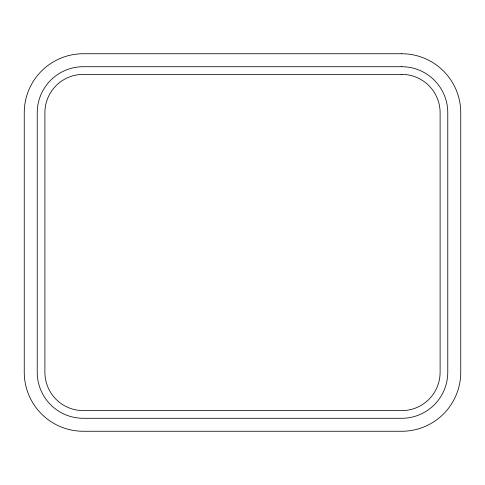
<?xml version="1.0" encoding="UTF-8"?>
<svg xmlns="http://www.w3.org/2000/svg" width="485" height="485" viewBox="0 0 485 485"><rect width="100%" height="100%" fill="white"/><g stroke="black" fill="none" stroke-linecap="round" stroke-linejoin="round"><path stroke-width="0.73" d="M401.762 53.744L83.238 53.744A58.988 58.988 0 0 0 24.25 112.732L24.25 372.268A58.988 58.988 0 0 0 83.238 431.256L401.762 431.256A58.988 58.988 0 0 0 460.75 372.268L460.75 112.732A58.988 58.988 0 0 0 401.762 53.744M401.762 66.718L83.238 66.718A46.008 46.008 0 0 0 37.23 112.732L37.23 372.268A46.008 46.008 0 0 0 83.238 418.282L401.762 418.282A46.008 46.008 0 0 0 447.77 372.268L447.77 112.732A46.008 46.008 0 0 0 401.762 66.718M401.762 74.387L83.238 74.387A38.339 38.339 0 0 0 44.893 112.732L44.893 372.268A38.339 38.339 0 0 0 83.238 410.613L401.762 410.613A38.339 38.339 0 0 0 440.107 372.268L440.107 112.732A38.339 38.339 0 0 0 401.762 74.387"/></g></svg>
